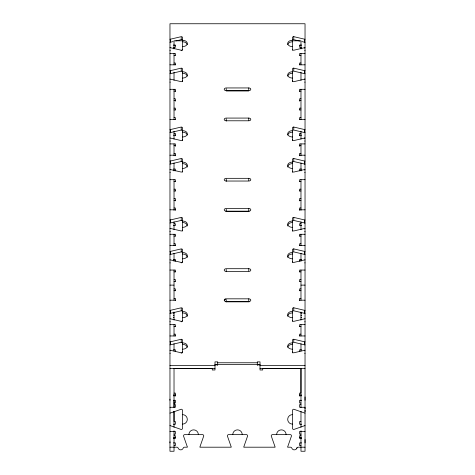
<?xml version="1.0" encoding="UTF-8"?>
<svg xmlns="http://www.w3.org/2000/svg" width="475" height="475" viewBox="0 0 475 475"><rect width="100%" height="100%" fill="white"/><g stroke="black" fill="none" stroke-linecap="round" stroke-linejoin="round"><path stroke-width="0.71" d="M169.967 442.92L169.967 441.792M169.967 400.3L169.967 399.178M174.022 411.291L174.022 421.533L175.37 421.533L175.37 424.234L173.345 424.234M174.022 407.128L174.022 405.074M174.022 400.271L174.022 404.581L175.37 404.581L175.37 407.277L169.967 407.283M305.033 442.92L305.033 439.541M305.033 411.635L305.033 410.186M305.033 408.732L305.033 407.277L299.63 407.277L299.63 404.581L300.978 404.581M305.033 400.3L305.033 396.922M225.12 299.054L224.812 299.974L225.12 299.054A2.025 1.354 0 0 1 226.243 298.828L248.757 298.828A2.025 1.354 0 0 1 250.782 300.182A2.025 1.354 0 0 1 248.757 301.536L226.243 301.536A2.025 1.354 0 0 1 224.372 300.699A2.025 1.354 0 0 1 224.812 299.22M296.477 448.81L297.047 447.741M169.967 39.247A1.348 0.902 0 0 0 170.353 39.211L181.224 36.664A1.348 0.902 0 0 1 182.572 37.572L182.572 50.32M173.072 41.586L170.353 42.222A1.348 0.902 0 0 1 169.967 42.263M175.786 40.951L181.224 39.68A1.348 0.902 0 0 1 182.572 40.583M169.967 70.716A1.354 0.902 0 0 0 170.353 70.68L181.224 68.133A1.348 0.902 0 0 1 182.572 69.035L182.572 81.593M182.572 72.046A1.348 0.902 0 0 0 181.224 71.143L170.353 73.69A1.354 0.902 0 0 1 169.967 73.726M305.033 47.637A1.354 0.902 0 0 0 304.647 47.678L293.776 50.225A1.348 0.902 0 0 1 292.428 49.317M305.033 79.105A1.348 0.902 0 0 0 304.647 79.147L293.776 81.688A1.348 0.902 0 0 1 292.428 80.786M169.967 129.627A1.348 0.902 0 0 0 170.353 129.586L181.224 127.045A1.348 0.902 0 0 1 182.572 127.947L182.572 140.505M182.572 130.958A1.348 0.902 0 0 0 181.224 130.055L170.353 132.596A1.348 0.902 0 0 1 169.967 132.638M169.967 161.09A1.354 0.902 0 0 0 170.353 161.055L181.224 158.507A1.348 0.902 0 0 1 182.572 159.416L182.572 172.164M182.572 162.426A1.348 0.902 0 0 0 181.224 161.518L170.353 164.065A1.354 0.902 0 0 1 169.967 164.107M305.033 138.017A1.354 0.902 0 0 0 304.647 138.053L293.776 140.6A1.348 0.902 0 0 1 292.428 139.697M305.033 169.48A1.348 0.902 0 0 0 304.647 169.522L293.776 172.069A1.348 0.902 0 0 1 292.428 171.16M169.967 220.002A1.354 0.902 0 0 0 170.353 219.967L181.224 217.419A1.348 0.902 0 0 1 182.572 218.322L182.572 231.076M182.572 221.332A1.348 0.902 0 0 0 181.224 220.43L170.353 222.977A1.354 0.902 0 0 1 169.967 223.013M169.967 251.471A1.354 0.902 0 0 0 170.353 251.429L181.224 248.888A1.348 0.902 0 0 1 182.572 249.791L182.572 262.544M182.572 252.801A1.348 0.902 0 0 0 181.224 251.898L170.353 254.44A1.354 0.902 0 0 1 169.967 254.481M305.033 228.392A1.354 0.902 0 0 0 304.647 228.428L293.776 230.975A1.348 0.902 0 0 1 292.428 230.072M169.967 310.377A1.348 0.902 0 0 0 170.353 310.341L181.224 307.794A1.348 0.902 0 0 1 182.572 308.697L182.572 321.45M182.572 311.713A1.348 0.902 0 0 0 181.224 310.804L170.353 313.352A1.348 0.902 0 0 1 169.967 313.387M169.967 341.846A1.348 0.902 0 0 0 170.353 341.81L181.224 339.263A1.348 0.902 0 0 1 182.572 340.165L182.572 352.919M182.572 343.176A1.348 0.902 0 0 0 181.224 342.273L170.353 344.82A1.348 0.902 0 0 1 169.967 344.856M305.033 350.235A1.348 0.902 0 0 0 304.647 350.271L293.776 352.818A1.348 0.902 0 0 1 292.428 351.916M182.875 40.808L174.022 40.808L174.022 48.931M292.125 40.808L300.978 40.808L300.978 48.931M173.345 45.054L175.37 45.054M299.63 45.054L301.655 45.054M174.022 45.351L175.37 45.351L175.37 47.304L173.345 47.304M300.978 45.351L299.63 45.351L299.63 47.304L301.655 47.304M169.967 53.527L175.37 53.527L175.37 55.409M305.033 53.527L299.63 53.527L299.63 55.409M174.022 55.337L175.37 55.337M299.63 55.337L300.978 55.337M174.022 63.021L175.37 63.021L175.37 64.903M300.978 63.021L299.63 63.021L299.63 64.903M169.967 64.826L175.37 64.826M299.63 64.826L305.033 64.826M248.757 87.946L226.243 87.946A2.025 1.354 0 0 0 224.218 89.306A2.025 1.354 0 0 0 226.243 90.66L248.757 90.66A2.025 1.354 0 0 0 250.782 89.306A2.025 1.354 0 0 0 248.757 87.946L248.757 90.208M169.967 89.306L175.37 89.306L175.37 91.687M305.033 89.306L299.63 89.306L299.63 91.687M248.757 90.957L226.243 90.957L226.243 88.7M174.022 91.111L175.37 91.111M299.63 91.111L300.978 91.111M174.022 98.794L175.37 98.794L175.37 101.175M300.978 98.794L299.63 98.794L299.63 101.175M174.022 100.599L175.37 100.599M299.63 100.599L300.978 100.599M174.022 108.134L175.37 108.134L175.37 110.016M300.978 108.134L299.63 108.134L299.63 110.016M174.022 109.939L175.37 109.939M299.63 109.939L300.978 109.939M174.022 117.622L175.37 117.622L175.37 119.504M300.978 117.622L299.63 117.622L299.63 119.504M248.757 118.073L226.243 118.073A2.025 1.354 0 0 0 224.218 119.427A2.025 1.354 0 0 0 226.243 120.787L248.757 120.787A2.025 1.354 0 0 0 250.782 119.427A2.025 1.354 0 0 0 248.757 118.073L248.757 120.329M169.967 119.427L175.37 119.427M299.63 119.427L305.033 119.427M174.022 133.38L175.37 133.38L175.37 135.791M300.978 133.38L299.63 133.38L299.63 135.791M173.345 135.185L175.37 135.185M299.63 135.185L301.655 135.185M169.967 143.907L175.37 143.907L175.37 146.288M305.033 143.907L299.63 143.907L299.63 146.288M174.022 145.712L175.37 145.712M299.63 145.712L300.978 145.712M174.022 153.395L175.37 153.395L175.37 155.776M300.978 153.395L299.63 153.395L299.63 155.776M169.967 155.2L175.37 155.2M299.63 155.2L305.033 155.2M173.345 169.076L175.37 169.076L175.37 170.887M301.655 169.076L299.63 169.076L299.63 170.887M248.757 178.327L226.243 178.327A2.025 1.354 0 0 0 224.218 179.681A2.025 1.354 0 0 0 226.243 181.034L248.757 181.034A2.025 1.354 0 0 0 250.782 179.681A2.025 1.354 0 0 0 248.757 178.327L248.757 180.583M169.967 179.681L175.37 179.681L175.37 181.563M305.033 179.681L299.63 179.681L299.63 181.563M174.022 181.486L175.37 181.486M299.63 181.486L300.978 181.486M174.022 189.169L175.37 189.169L175.37 191.051M300.978 189.169L299.63 189.169L299.63 191.051M174.022 190.974L175.37 190.974M299.63 190.974L300.978 190.974M174.022 198.508L175.37 198.508L175.37 200.889M300.978 198.508L299.63 198.508L299.63 200.889M174.022 200.313L175.37 200.313M299.63 200.313L300.978 200.313M174.022 207.997L175.37 207.997L175.37 210.383M300.978 207.997L299.63 207.997L299.63 210.383M248.757 208.448L226.243 208.448A2.025 1.354 0 0 0 224.218 209.808A2.025 1.354 0 0 0 226.243 211.161L248.757 211.161A2.025 1.354 0 0 0 250.782 209.808A2.025 1.354 0 0 0 248.757 208.448L248.757 210.71M169.967 209.808L175.37 209.808M299.63 209.808L305.033 209.808M225.851 211.488A2.025 1.354 0 0 1 226.243 211.458L248.757 211.458A2.025 1.354 0 0 1 249.149 211.488M174.022 223.755L175.37 223.755L175.37 225.566L173.345 225.566M300.978 223.755L299.63 223.755L299.63 225.566L301.655 225.566M169.967 234.282L175.37 234.282L175.37 236.164M305.033 234.282L299.63 234.282L299.63 236.164M174.022 236.087L175.37 236.087M299.63 236.087L300.978 236.087M174.022 243.77L175.37 243.77L175.37 245.652M300.978 243.77L299.63 243.77L299.63 245.652M169.967 245.581L175.37 245.581M299.63 245.581L305.033 245.581M173.345 259.451L175.37 259.451L175.37 261.262M301.655 259.451L299.63 259.451L299.63 261.262M248.757 268.702L226.243 268.702A2.025 1.354 0 0 0 224.218 270.055A2.025 1.354 0 0 0 226.243 271.409L248.757 271.409A2.025 1.354 0 0 0 250.782 270.055A2.025 1.354 0 0 0 248.757 268.702L248.757 270.958M169.967 270.055L175.37 270.055L175.37 271.938M305.033 270.055L299.63 270.055L299.63 271.938M174.022 271.866L175.37 271.866M299.63 271.866L300.978 271.866M174.022 279.543L175.37 279.543L175.37 281.426M300.978 279.543L299.63 279.543L299.63 281.426M174.022 281.354L175.37 281.354M299.63 281.354L300.978 281.354M169.967 285.119L174.022 285.119M300.978 285.119L305.033 285.119M174.022 288.883L175.37 288.883L175.37 290.765M300.978 288.883L299.63 288.883L299.63 290.765M174.022 290.694L175.37 290.694M299.63 290.694L300.978 290.694M174.022 298.371L175.37 298.371L175.37 300.681M300.978 298.371L299.63 298.371L299.63 300.681M169.967 300.182L175.37 300.182M299.63 300.182L305.033 300.182M225.851 301.863A2.025 1.354 0 0 1 226.243 301.839L248.757 301.839A2.025 1.354 0 0 1 249.149 301.863M173.345 313.797L174.022 313.738M300.978 313.738L301.655 313.797M173.345 315.548L174.022 315.548M300.978 315.548L301.655 315.548M173.345 317.591L174.022 317.591M300.978 317.591L301.655 317.591M169.967 324.657L175.37 324.657L175.37 326.539M305.033 324.657L299.63 324.657L299.63 326.539M174.022 326.468L175.37 326.468M299.63 326.468L300.978 326.468M174.022 334.151L175.37 334.151L175.37 336.027M300.978 334.151L299.63 334.151L299.63 336.027M169.967 335.956L175.37 335.956M299.63 335.956L305.033 335.956M173.345 349.832L175.37 349.832L175.37 351.637M301.655 349.832L299.63 349.832L299.63 351.637M217.692 362.769L257.308 362.769M214.991 364.58L260.009 364.58M214.991 364.877L217.692 364.877M257.308 364.877L260.009 364.877M169.967 365.483L214.991 365.483M260.009 365.483L305.033 365.483M169.967 368.493L214.991 368.493M260.009 368.493L305.033 368.493M174.022 368.63L212.289 368.63L212.289 369.983L214.991 369.983L214.991 361.867L217.692 361.867L217.692 365.281M174.022 393.098L175.37 393.098L175.37 396.025M173.345 395.016L175.37 395.016M299.63 395.016L301.655 395.016M173.345 395.8L175.37 395.8M299.63 395.8L301.655 395.8M173.345 400.3L175.37 400.3L175.37 403.002L174.022 403.002M301.655 400.3L299.63 400.3L299.63 403.002L300.978 403.002M300.978 421.533L299.63 421.533L299.63 424.234L301.655 424.234M169.967 431.442L175.37 431.437L175.37 434.138L174.022 434.138M305.033 431.437L299.63 431.437L299.63 434.138L300.978 434.138M174.022 435.718L175.37 435.718L175.37 438.419L173.345 438.419M300.978 435.718L299.63 435.718L299.63 438.419L301.655 438.419M173.345 437.742L175.37 437.742M299.63 437.742L301.655 437.742M173.345 442.92L175.37 442.92L175.37 445.621L174.022 445.621M301.655 442.92L299.63 442.92L299.63 445.621L300.978 445.621M169.967 447.201L176.866 447.195A1.348 1.348 0 0 1 178.143 448.097A2.702 2.702 0 0 0 183.237 448.097A1.348 1.348 0 0 1 184.508 447.195L187.358 447.195A1.348 1.348 0 0 0 187.298 446.809L183.498 435.937A1.348 1.348 0 0 1 184.846 434.589L202.403 434.589A1.348 1.348 0 0 1 203.757 435.937L199.951 446.809A1.348 1.348 0 0 0 199.898 447.195L231.23 447.195A1.348 1.348 0 0 0 231.177 446.809L227.371 435.937A1.348 1.348 0 0 1 228.718 434.589L246.282 434.589A1.348 1.348 0 0 1 247.629 435.937L243.823 446.809A1.348 1.348 0 0 0 243.77 447.195L275.102 447.195A1.354 1.354 0 0 0 275.049 446.809L271.243 435.937A1.348 1.348 0 0 1 272.597 434.589L290.154 434.589A1.348 1.348 0 0 1 291.502 435.937L287.702 446.809A1.348 1.348 0 0 0 287.642 447.195L290.492 447.195A1.348 1.348 0 0 1 291.763 448.097A2.702 2.702 0 0 0 296.857 448.097A1.348 1.348 0 0 1 298.134 447.195L305.033 447.201M292.428 50.32L292.428 37.572A1.348 0.902 0 0 1 293.776 36.664L304.647 39.211A1.348 0.902 0 0 0 305.033 39.247M299.891 41.111L293.776 39.68A1.348 0.902 0 0 0 292.428 40.583M301.928 41.586L304.647 42.222A1.348 0.902 0 0 0 305.033 42.263M292.428 81.593L292.428 69.035A1.348 0.902 0 0 1 293.776 68.133L304.647 70.68A1.348 0.902 0 0 0 305.033 70.716M305.033 73.726A1.348 0.902 0 0 1 304.647 73.69L293.776 71.143A1.348 0.902 0 0 0 292.428 72.046M182.572 49.317A1.348 0.902 0 0 1 181.224 50.225L170.353 47.678A1.348 0.902 0 0 0 169.967 47.637M292.428 140.505L292.428 127.947A1.348 0.902 0 0 1 293.776 127.045L304.647 129.586A1.348 0.902 0 0 0 305.033 129.627M305.033 132.638A1.348 0.902 0 0 1 304.647 132.596L293.776 130.055A1.348 0.902 0 0 0 292.428 130.958M292.428 172.419L292.428 159.416A1.348 0.902 0 0 1 293.776 158.507L304.647 161.055A1.348 0.902 0 0 0 305.033 161.09M305.033 164.107A1.348 0.902 0 0 1 304.647 164.065L293.776 161.518A1.348 0.902 0 0 0 292.428 162.426M292.428 231.325L292.428 218.322A1.348 0.902 0 0 1 293.776 217.419L304.647 219.967A1.354 0.902 0 0 0 305.033 220.002M305.033 223.013A1.354 0.902 0 0 1 304.647 222.977L293.776 220.43A1.348 0.902 0 0 0 292.428 221.332M292.428 262.544L292.428 249.791A1.348 0.902 0 0 1 293.776 248.888L304.647 251.429A1.354 0.902 0 0 0 305.033 251.471M305.033 254.481A1.354 0.902 0 0 1 304.647 254.44L293.776 251.898A1.348 0.902 0 0 0 292.428 252.801M182.572 261.541A1.348 0.902 0 0 1 181.224 262.443L170.353 259.896A1.348 0.902 0 0 0 169.967 259.861M292.428 321.45L292.428 308.697A1.348 0.902 0 0 1 293.776 307.794L304.647 310.341A1.348 0.902 0 0 0 305.033 310.377M305.033 313.387A1.348 0.902 0 0 1 304.647 313.352L293.776 310.804A1.348 0.902 0 0 0 292.428 311.713M292.428 352.919L292.428 340.165A1.348 0.902 0 0 1 293.776 339.263L304.647 341.81A1.348 0.902 0 0 0 305.033 341.846M305.033 344.856A1.348 0.902 0 0 1 304.647 344.82L293.776 342.273A1.348 0.902 0 0 0 292.428 343.176M182.572 320.447A1.348 0.902 0 0 1 181.224 321.349L170.353 318.808A1.348 0.902 0 0 0 169.967 318.767M182.572 351.916A1.348 0.902 0 0 1 181.224 352.818L170.353 350.271A1.348 0.902 0 0 0 169.967 350.235M304.647 39.716L304.647 42.222M304.647 47.678L304.647 48.177M304.647 71.179L304.647 73.69M304.647 79.147L304.647 79.646M304.647 130.091L304.647 132.596M304.647 138.053L304.647 138.558M304.647 161.559L304.647 164.065M304.647 169.522L304.647 170.02M304.647 220.465L304.647 222.977M304.647 228.428L304.647 228.932M304.647 251.934L304.647 254.44M304.647 310.84L304.647 313.352M304.647 342.309L304.647 344.82M304.647 350.271L304.647 350.776M300.978 53.527L300.978 64.903M300.978 72.236L300.978 80.281M300.978 89.306L300.978 119.504M300.978 131.284L300.978 139.092M300.978 143.907L300.978 155.776M300.978 162.901L300.978 170.941M300.978 179.681L300.978 210.383M300.978 221.819L300.978 229.728M300.978 234.282L300.978 245.652M300.978 253.276L300.978 261.315M300.978 270.055L300.978 300.253M300.978 311.992L300.978 320.108M300.978 324.657L300.978 336.027M300.978 343.692L300.978 350.989M300.978 368.493L300.978 407.633M300.978 411.291L300.978 427.298M300.978 430.766L300.978 451.25L305.033 451.25L305.033 23.75L169.967 23.75L169.967 451.25L174.022 451.25L174.022 430.766M299.63 396.025L299.63 393.098L300.978 393.098L300.978 368.63L262.711 368.63L262.711 369.983L260.009 369.983L260.009 361.867L257.308 361.867L257.308 365.281M293.776 36.664L293.776 39.176M293.776 68.133L293.776 70.644M293.776 127.045L293.776 129.55M293.776 158.507L293.776 161.019M293.776 217.419L293.776 219.931M293.776 248.888L293.776 251.394M293.776 307.794L293.776 310.306M293.776 339.263L293.776 341.768M248.757 298.828L248.757 301.085M226.243 118.827L226.243 121.083M226.243 179.075L226.243 181.337M226.243 209.202L226.243 211.458M226.243 269.456L226.243 271.712M226.243 299.577L226.243 301.839M181.224 37.169L181.224 39.68M181.224 50.225L181.224 50.724M181.224 68.638L181.224 71.143M181.224 127.543L181.224 130.055M181.224 159.012L181.224 161.518M181.224 217.918L181.224 220.43M181.224 249.387L181.224 251.898M181.224 262.443L181.224 262.942M181.224 308.299L181.224 310.804M181.224 321.349L181.224 321.854M181.224 339.762L181.224 342.273M181.224 352.818L181.224 353.323M174.022 53.527L174.022 64.903M174.022 72.236L174.022 80.281M174.022 89.306L174.022 119.504M174.022 131.284L174.022 139.092M174.022 143.907L174.022 155.776M174.022 162.901L174.022 170.941M174.022 179.681L174.022 210.383M174.022 221.819L174.022 229.728M174.022 234.282L174.022 245.652M174.022 253.276L174.022 261.315M174.022 270.055L174.022 300.253M174.022 311.992L174.022 320.108M174.022 324.657L174.022 336.027M174.022 343.692L174.022 350.989M174.022 368.493L174.022 407.283M174.022 411.427L174.022 427.298M170.353 39.211L170.353 41.723M170.353 70.68L170.353 73.186M170.353 129.586L170.353 132.097M170.353 161.055L170.353 163.566M170.353 219.967L170.353 222.472M170.353 251.429L170.353 253.941M170.353 310.341L170.353 312.853M170.353 341.81L170.353 344.316M304.742 50.671A1.354 0.902 0 0 1 305.033 50.653M292.428 78.072A4.726 3.165 0 0 1 287.702 74.913A4.726 3.165 0 0 1 292.428 71.749M287.713 76.154A4.726 3.165 0 0 1 292.428 73.251M304.742 82.139A1.348 0.902 0 0 1 305.033 82.116M169.967 79.105A1.348 0.902 0 0 1 170.353 79.147L181.224 81.688A1.348 0.902 0 0 0 182.572 80.786M169.967 82.116A1.348 0.902 0 0 1 170.258 82.139M169.967 50.653A1.348 0.902 0 0 1 170.258 50.671M182.572 41.788A4.726 3.165 0 0 1 187.287 44.692M182.572 40.28A4.726 3.165 0 0 1 187.298 43.445A4.726 3.165 0 0 1 182.572 46.609M182.572 71.749A4.726 3.165 0 0 1 187.298 74.913A4.726 3.165 0 0 1 182.572 78.072M182.572 73.251A4.726 3.165 0 0 1 187.287 76.154M292.428 46.609A4.726 3.165 0 0 1 287.702 43.445A4.726 3.165 0 0 1 292.428 40.28M287.713 44.692A4.726 3.165 0 0 1 292.428 41.788M292.428 349.202A4.726 3.165 0 0 1 287.702 346.037A4.726 3.165 0 0 1 292.428 342.879M287.713 347.284A4.726 3.165 0 0 1 292.428 344.381M304.742 353.269A1.348 0.902 0 0 1 305.033 353.246M169.967 353.246A1.348 0.902 0 0 1 170.258 353.269M169.967 321.777A1.348 0.902 0 0 1 170.258 321.801M182.572 312.918A4.726 3.165 0 0 1 187.287 316.338M182.572 311.41A4.726 3.165 0 0 1 187.298 314.575A4.726 3.165 0 0 1 182.572 317.739M292.428 320.447A1.348 0.902 0 0 0 293.776 321.349L304.647 318.808A1.348 0.902 0 0 1 305.033 318.767M304.742 321.801A1.348 0.902 0 0 1 305.033 321.777M292.428 317.739A4.726 3.165 0 0 1 287.702 314.575A4.726 3.165 0 0 1 292.428 311.41M287.713 316.338A4.726 3.165 0 0 1 292.428 312.918M182.572 342.879A4.726 3.165 0 0 1 187.298 346.037A4.726 3.165 0 0 1 182.572 349.202M182.572 344.381A4.726 3.165 0 0 1 187.287 347.284M292.428 258.827A4.726 3.165 0 0 1 287.702 255.663A4.726 3.165 0 0 1 292.428 252.498M292.428 261.541A1.348 0.902 0 0 0 293.776 262.443L304.647 259.896A1.354 0.902 0 0 1 305.033 259.861M287.713 257.432A4.726 3.165 0 0 1 292.428 254.006M304.742 262.889A1.354 0.902 0 0 1 305.033 262.871M169.967 262.871A1.348 0.902 0 0 1 170.258 262.889M169.967 231.402A1.354 0.902 0 0 1 170.258 231.426M169.967 228.392A1.354 0.902 0 0 1 170.353 228.428L181.224 230.975A1.348 0.902 0 0 0 182.572 230.072M182.572 222.537A4.726 3.165 0 0 1 187.287 225.963M182.572 221.035A4.726 3.165 0 0 1 187.298 224.194A4.726 3.165 0 0 1 182.572 227.359M304.742 231.426A1.354 0.902 0 0 1 305.033 231.402M292.428 227.359A4.726 3.165 0 0 1 287.702 224.194A4.726 3.165 0 0 1 292.428 221.035M287.713 225.963A4.726 3.165 0 0 1 292.428 222.537M182.572 252.498A4.726 3.165 0 0 1 187.298 255.663A4.726 3.165 0 0 1 182.572 258.827M182.572 254.006A4.726 3.165 0 0 1 187.287 257.432M292.428 168.453A4.726 3.165 0 0 1 287.702 165.288A4.726 3.165 0 0 1 292.428 162.123M287.713 167.052A4.726 3.165 0 0 1 292.428 163.632M304.742 172.514A1.348 0.902 0 0 1 305.033 172.496M169.967 169.48A1.348 0.902 0 0 1 170.353 169.522L181.224 172.069A1.348 0.902 0 0 0 182.572 171.16M169.967 172.496A1.348 0.902 0 0 1 170.258 172.514M169.967 141.028A1.348 0.902 0 0 1 170.258 141.045M169.967 138.017A1.348 0.902 0 0 1 170.353 138.053L181.224 140.6A1.348 0.902 0 0 0 182.572 139.697M182.572 132.163A4.726 3.165 0 0 1 187.287 135.066M182.572 130.655A4.726 3.165 0 0 1 187.298 133.819A4.726 3.165 0 0 1 182.572 136.984M304.742 141.045A1.354 0.902 0 0 1 305.033 141.028M292.428 136.984A4.726 3.165 0 0 1 287.702 133.819A4.726 3.165 0 0 1 292.428 130.655M287.713 135.066A4.726 3.165 0 0 1 292.428 132.163M182.572 162.123A4.726 3.165 0 0 1 187.298 165.288A4.726 3.165 0 0 1 182.572 168.453M182.572 163.632A4.726 3.165 0 0 1 187.287 167.052M169.967 425.63A1.348 1.348 0 0 1 170.353 425.683L181.224 429.489A1.348 1.348 0 0 0 182.572 428.135L182.572 410.578A1.348 1.348 0 0 0 181.224 409.23L170.353 413.03A1.348 1.348 0 0 1 169.967 413.09M182.572 414.633A4.726 4.726 0 0 1 187.298 419.36A4.726 4.726 0 0 1 182.572 424.086M305.033 413.09A1.354 1.354 0 0 1 304.647 413.03L293.776 409.23A1.348 1.348 0 0 0 292.428 410.578L292.428 428.135A1.348 1.348 0 0 0 293.776 429.489L304.647 425.683A1.348 1.348 0 0 1 305.033 425.63M276.646 434.589A4.726 4.726 0 0 1 281.372 429.863A4.726 4.726 0 0 1 286.098 434.589M232.774 434.589A4.726 4.726 0 0 1 237.5 429.863A4.726 4.726 0 0 1 242.226 434.589M188.902 434.589A4.726 4.726 0 0 1 193.628 429.863A4.726 4.726 0 0 1 198.354 434.589M292.428 424.086A4.726 4.726 0 0 1 287.702 419.36A4.726 4.726 0 0 1 292.428 414.633"/></g></svg>
